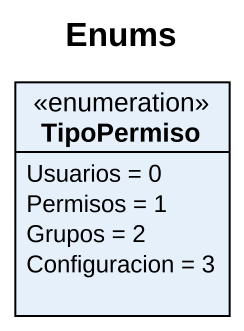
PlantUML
@startuml
title Enums
hide circle
hide empty members
enum TipoPermiso {
  Usuarios = 0
  Permisos = 1
  Grupos = 2
  Configuracion = 3
}
@enduml
